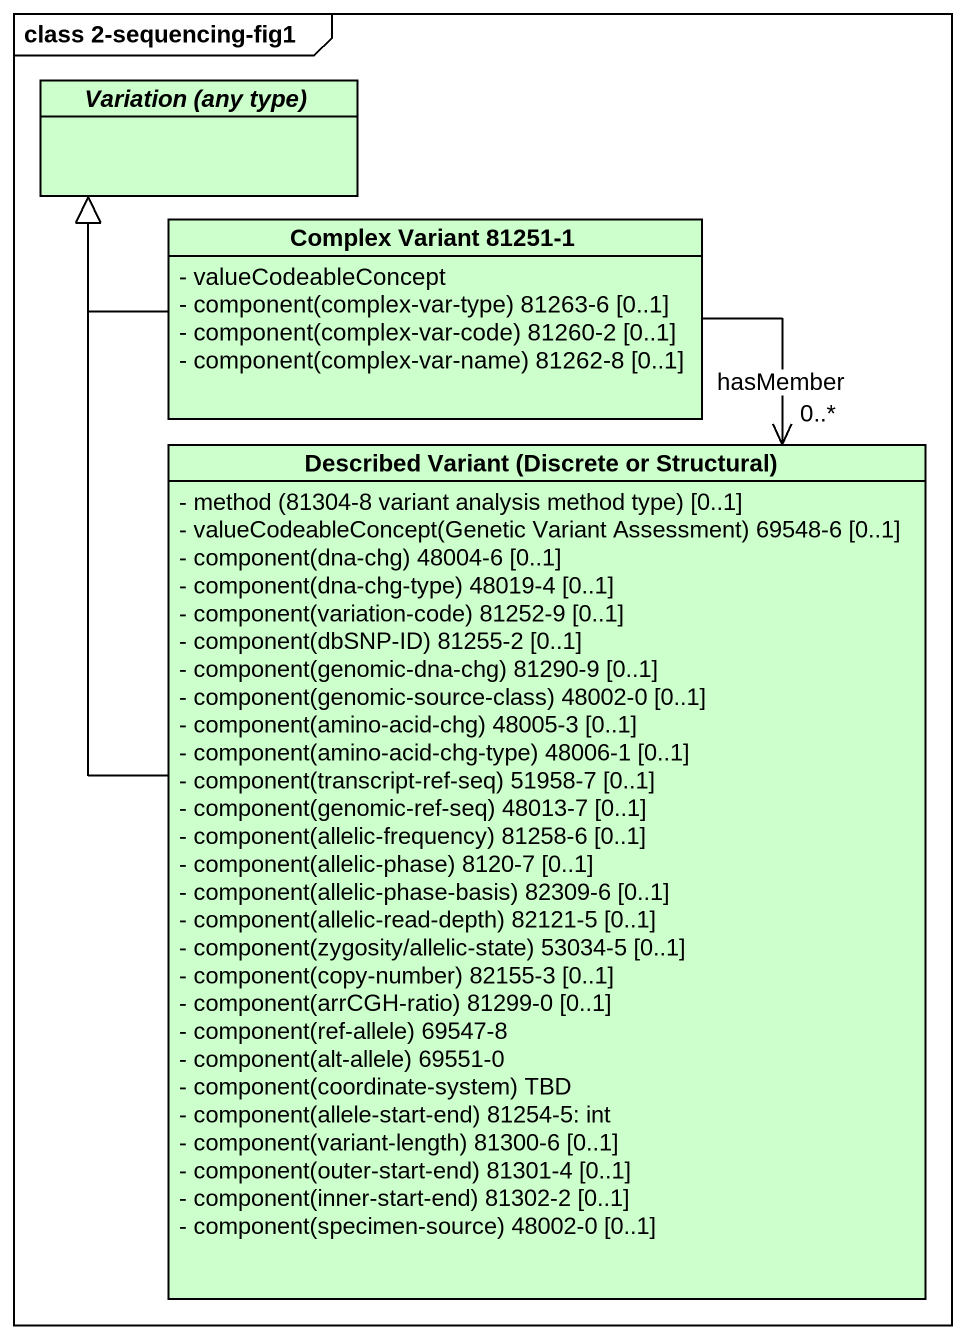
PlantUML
@startuml
mainframe class 2-sequencing-fig1
hide circle
hide empty members
skinparam classAttributeIconSize 0
abstract class "Variation (any type)" as Variation_any_type #CCFFCC
class "Complex Variant 81251-1" as Complex_Variant_81251_1 #CCFFCC {
  - valueCodeableConcept
  {field} - component(complex-var-type) 81263-6 [0..1]
  {field} - component(complex-var-code) 81260-2 [0..1]
  {field} - component(complex-var-name) 81262-8 [0..1]
}
class "Described Variant (Discrete or Structural)" as Described_Variant_Discrete #CCFFCC {
  {field} - method (81304-8 variant analysis method type) [0..1]
  {field} - valueCodeableConcept(Genetic Variant Assessment) 69548-6 [0..1]
  {field} - component(dna-chg) 48004-6 [0..1]
  {field} - component(dna-chg-type) 48019-4 [0..1]
  {field} - component(variation-code) 81252-9 [0..1]
  {field} - component(dbSNP-ID) 81255-2 [0..1]
  {field} - component(genomic-dna-chg) 81290-9 [0..1]
  {field} - component(genomic-source-class) 48002-0 [0..1]
  {field} - component(amino-acid-chg) 48005-3 [0..1]
  {field} - component(amino-acid-chg-type) 48006-1 [0..1]
  {field} - component(transcript-ref-seq) 51958-7 [0..1]
  {field} - component(genomic-ref-seq) 48013-7 [0..1]
  {field} - component(allelic-frequency) 81258-6 [0..1]
  {field} - component(allelic-phase) 8120-7 [0..1]
  {field} - component(allelic-phase-basis) 82309-6 [0..1]
  {field} - component(allelic-read-depth) 82121-5 [0..1]
  {field} - component(zygosity/allelic-state) 53034-5 [0..1]
  {field} - component(copy-number) 82155-3 [0..1]
  {field} - component(arrCGH-ratio) 81299-0 [0..1]
  {field} - component(ref-allele) 69547-8
  {field} - component(alt-allele) 69551-0
  {field} - component(coordinate-system) TBD
  {field} - component(allele-start-end) 81254-5: int
  {field} - component(variant-length) 81300-6 [0..1]
  {field} - component(outer-start-end) 81301-4 [0..1]
  {field} - component(inner-start-end) 81302-2 [0..1]
  {field} - component(specimen-source) 48002-0 [0..1]
}
Complex_Variant_81251_1 -up-|> Variation_any_type
Complex_Variant_81251_1 --> "0..*" Described_Variant_Discrete : hasMember
Described_Variant_Discrete -up-|> Variation_any_type
@enduml
